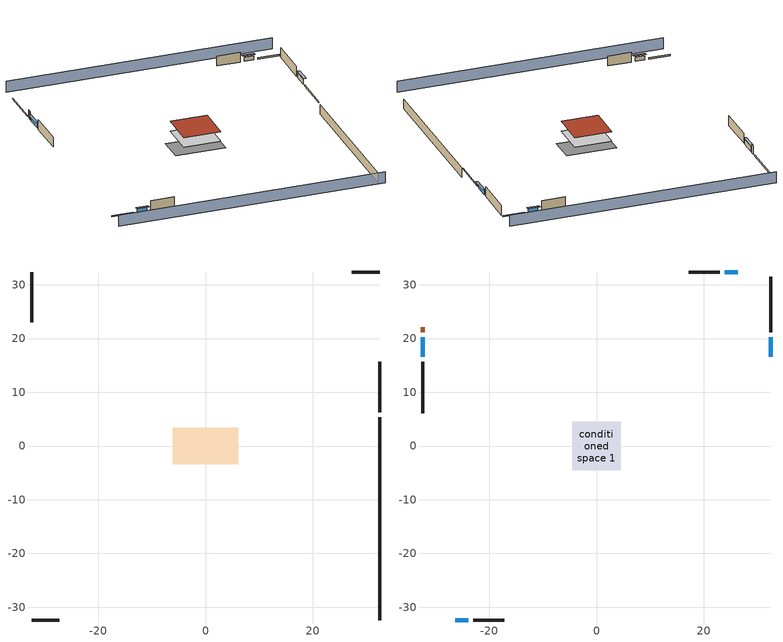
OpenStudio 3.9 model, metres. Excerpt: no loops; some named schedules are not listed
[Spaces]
basement - unconditioned 1
 floor foundation (Slab1 construction): -6.07,-3.37 -6.07,3.37 6.07,3.37 6.07,-3.37 z-2.13
 wall outside (RimJoist1 construction): 32.4,6.29 32.4,15.65 z0.3:0.61
 wall outside (RimJoist2 construction): -32.4,-32.4 -27.19,-32.4 z0.3:0.61
 wall outside (RimJoist3 construction): -32.4,32.4 -32.4,23.04 z0.3:0.61
 wall outside (RimJoist4 construction): 32.4,32.4 27.19,32.4 z0.3:0.61
 wall foundation (FoundationWall1 construction): 32.4,-32.4 32.4,5.37 z-2.13:0.3
conditioned space 1
 floor to basement - unconditioned 1 (Floor1 construction): -4.52,-4.52 -4.52,4.52 4.52,4.52 4.52,-4.52 z0.3
 wall outside (Wall1 construction): 32.4,21.15 32.4,31.47 z0.3:2.74
 wall outside (Wall2 construction): -22.95,-32.4 -17.22,-32.4 z0.3:2.74
 wall outside (Wall3 construction): -32.4,15.7 -32.4,6.14 z0.3:2.74
 wall outside (Wall4 construction): 22.95,32.4 17.22,32.4 z0.3:2.74
 wall outside (AdiabaticWallConstruction): 32.4,16.58 32.4,20.22 / -32.4,20.27 -32.4,16.63 z0.3:1.52; -26.26,-32.4 -23.88,-32.4 / 26.26,32.4 23.88,32.4 z0.3:1.34
 wall outside (AdiabaticWallConstruction 1): -32.4,22.11 -32.4,21.2 z0.3:2.34
 window (WindowConstruction): 32.4,16.58 32.4,20.22 z0.3:1.52
 window (WindowConstruction 1): -26.26,-32.4 -23.88,-32.4 z0.3:1.34
 window (WindowConstruction 2): -32.4,20.27 -32.4,16.63 z0.3:1.52
 window (WindowConstruction 3): 26.26,32.4 23.88,32.4 z0.3:1.34
 door (Door): -32.4,22.11 -32.4,21.2 z0.3:2.34
 roof outside (Roof1 construction): -4.52,4.52 -4.52,-4.52 4.52,-4.52 4.52,4.52 z2.74
shading: 32.4,36.97 -32.4,36.97 / -32.4,-36.97 32.4,-36.97 z0:2.74; 32.4,20.53 32.4,16.28 33.01,16.28 33.01,20.53 z1.83; -23.58,-32.4 -26.56,-32.4 -26.56,-33.01 -23.58,-33.01 z1.65; -32.4,16.32 -32.4,20.57 -33.01,20.57 -33.01,16.32 z1.83; 23.58,32.4 26.56,32.4 26.56,33.01 23.58,33.01 z1.65
[Site]
Portland Intl Arpt_OR: Latitude {deg}=45.59; Longitude {deg}=-122.6; Time Zone {hr}=-8; Elevation {m}=33; Terrain=Suburbs; Keep Site Location Information=Yes
[Site:GroundTemperature:Shallow]
10.2558, 8.96328, 8.85977, 9.47314, 11.9355, 14.3863, 16.5111, 17.8571, 17.9714, 16.8767, 14.8061, 12.4304
[Site:WaterMainsTemperature]
Calculation Method=Schedule; Temperature Schedule=mains temperature schedule
[Building]
Building 1
[Material] Roughness=Rough
Name | Thickness {m} | Conductivity {W/m-K} | Density {kg/m3} | Specific Heat {J/kg-K} | Thermal Absorptance | Solar Absorptance | Visible Absorptance
asphalt or fiberglass shingles | 0.00635 | 0.162714 | 1121.4 | 1465.45 | 0.9 | 0.85 | 0.85
roof rigid ins | 0.051816 | 0.029427 | 32.04 | 1214.23 | 0.9 | 0.7 | 0.7
osb sheathing 0.75 in. | 0.01905 | 0.115458 | 512.64 | 1214.23 | 0.9 | 0.7 | 0.7
roof stud and cavity | 0.2032 | 0.133729 | 78.34581 | 1123.46 | 0.9 | 0.7 | 0.7
gypsum board | 0.0127 | 0.160291 | 801 | 837.4 | 0.9 | 0.6 | 0.6
wood siding | 0.0254 | 0.102417 | 544.68 | 1172.36 | 0.9 | 0.85 | 0.85
osb sheathing 0.5 in. | 0.0127 | 0.115458 | 512.64 | 1214.23 | 0.9 | 0.7 | 0.7
wall stud and cavity | 0.1397 | 0.550994 | 139.0536 | 1170.24 | 0.9 | 0.7 | 0.7
rim joist stud and cavity | 0.0508 | 0.178688 | 50.32683 | 1063.81 | 0.9 | 0.6 | 0.6
floor stud and cavity | 0.1397 | 0.923637 | 92.3553 | 1139.71 | 0.9 | 0.7 | 0.7
floor covering | 0.0127 | 0.0433444 | 54.468 | 1339.84 | 0.9 | 0.6 | 0.6
concrete 8.0 in. | 0.2032 | 1.803125 | 2242.8 | 837.4 | 0.9 | 0.7 | 0.7
concrete 4.0 in. | 0.1016 | 1.803125 | 2242.8 | 837.4 | 0.9 | 0.7 | 0.7
wood siding 1; wood siding 2 | 0.0254 | 0.102417 | 544.68 | 1172.36
wall rigid ins | 0.512978 | 0.029427 | 32.04 | 1214.23 | 0.9 | 0.7 | 0.7
wall stud and cavity 1 | 0.0889 | 0.380278 | 52.3479 | 1209.89 | 0.9 | 0.7 | 0.7
door material | 0.04445 | 0.0612267 | 512.64 | 1214.23 | 0.9 | 0.7 | 0.7
wall stud and cavity 2 | 0.0889 | 0.391764 | 83.0341 | 1211.67 | 0.9 | 0.7 | 0.7
furniture material conditioned space 1; furniture material basement - unconditioned 1 | 0.1524 | 0.115458 | 640.8 | 1214.23 | 0.9 | 0.6 | 0.6
[Construction]
Roof1 construction: asphalt or fiberglass shingles, roof rigid ins, osb sheathing 0.75 in., roof stud and cavity, gypsum board
Wall1 construction; Wall2 construction; Wall3 construction; Wall4 construction: wood siding, osb sheathing 0.5 in., wall stud and cavity, gypsum board
RimJoist1 construction; RimJoist2 construction; RimJoist3 construction; RimJoist4 construction: wood siding, rim joist stud and cavity
Floor1 construction: floor stud and cavity, osb sheathing 0.75 in., floor covering
FoundationWall1 construction: concrete 8.0 in.
Slab1 construction: concrete 4.0 in.
WindowConstruction; WindowConstruction 1; WindowConstruction 2; WindowConstruction 3: WindowMaterial
AdiabaticWallConstruction: wood siding 1, wall rigid ins, wall stud and cavity 1, gypsum board
Door: door material
AdiabaticWallConstruction 1: wood siding 2, wall rigid ins, wall stud and cavity 1, gypsum board
PartitionWallConstruction: gypsum board, wall stud and cavity 2, gypsum board
furniture construction conditioned space 1: furniture material conditioned space 1
furniture construction basement - unconditioned 1: furniture material basement - unconditioned 1
[WindowMaterial:SimpleGlazingSystem]
WindowMaterial: U-Factor {W/m2-K}=2.78222; Solar Heat Gain Coefficient=0.56
[ThermalZone] Multiplier=1; Volume {m3}=199.577; Use Ideal Air Loads=No
Name | Thermostat
conditioned space | conditioned space temperature setpoint
basement - unconditioned
[Sizing:Zone]
basement - unconditioned: Zone Cooling Design Supply Air Temperature Input Method=SupplyAirTemperature; Zone Cooling Design Supply Air Temperature {C}=14; Zone Cooling Design Supply Air Temperature Difference {deltaC}=11.11; Zone Heating Design Supply Air Temperature Input Method=SupplyAirTemperature; Zone Heating Design Supply Air Temperature {C}=40; Zone Heating Design Supply Air Temperature Difference {deltaC}=11.11; Zone Cooling Design Supply Air Humidity Ratio {kg-H2O/kg-air}=0.0085; Zone Heating Design Supply Air Humidity Ratio {kg-H2O/kg-air}=0.008; Cooling Design Air Flow Method=DesignDay; Heating Design Air Flow Method=DesignDay; Account for Dedicated Outdoor Air System=No; Dedicated Outdoor Air System Control Strategy=NeutralSupplyAir; Dedicated Outdoor Air Low Setpoint Temperature for Design {C}=autosize; Dedicated Outdoor Air High Setpoint Temperature for Design {C}=autosize; Zone Load Sizing Method=Sensible Load Only No Latent Load; Zone Latent Cooling Design Supply Air Humidity Ratio Input Method=HumidityRatioDifference; Zone Cooling Design Supply Air Humidity Ratio Difference {kgWater/kgDryAir}=0.005; Zone Latent Heating Design Supply Air Humidity Ratio Input Method=HumidityRatioDifference; Zone Humidification Design Supply Air Humidity Ratio Difference {kgWater/kgDryAir}=0.005; Sizing Option=Coincident
[Space] Volume {m3}=199.577
Name | Thermal Zone
conditioned space 1 | conditioned space
basement - unconditioned 1 | basement - unconditioned
[ThermostatSetpoint:DualSetpoint]
conditioned space temperature setpoint: Heating Setpoint Temperature Schedule=heating setpoint; Cooling Setpoint Temperature Schedule=cooling setpoint; Temperature Difference Between Cutout And Setpoint {deltaC}=0
[Foundation:Kiva]
Foundation Kiva 1: Initial Indoor Air Temperature {C}=9.52053; Wall Height Above Grade {m}=0.3048; Wall Depth Below Slab {m}=0.2032
[Foundation:Kiva:Settings]
Soil Conductivity {W/m-K}=1.3848; Soil Density {kg/m3}=1842.3; Soil Specific Heat {J/kg-K}=418.7; Ground Solar Absorptivity=0.9; Ground Thermal Absorptivity=0.9; Ground Surface Roughness {m}=0.03; Far-Field Width {m}=40; Deep-Ground Boundary Condition=ZeroFlux; Deep-Ground Depth {m}=40; Minimum Cell Dimension {m}=0.2; Maximum Cell Growth Coefficient=3; Simulation Timestep=Timestep
[SurfaceProperty:ExposedFoundationPerimeter]
Slab1: Exposed Perimeter Calculation Method=TotalExposedPerimeter; Total Exposed Perimeter {m}=37.76472
[SurfaceProperty:IncidentSolarMultiplier] Incident Solar Multiplier=1; Incident Solar Multiplier Schedule=trans schedule winter=0.85 summer=0.7
Window1; Window2; Window3; Window4
[InternalMass:Definition] Design Level Calculation Method=SurfaceArea
Name | Construction | Surface Area {m2}
partition wall mass | PartitionWallConstruction | 81.84758
furniture mass conditioned space 1 | furniture construction conditioned space 1 | 32.73903
furniture mass basement - unconditioned 1 | furniture construction basement - unconditioned 1 | 32.73903
[InternalMass] Multiplier=1
Name | Internal Mass Definition | Space or SpaceType
partition wall mass | partition wall mass | conditioned space 1
furniture mass conditioned space 1 | furniture mass conditioned space 1 | conditioned space 1
furniture mass basement - unconditioned 1 | furniture mass basement - unconditioned 1 | basement - unconditioned 1
[EnergyManagementSystem:Sensor]
Name | Output Variable or Output Meter Index Key | Output Variable or Output Meter
water_heater_T_set | water heater setpoint | Schedule Value
out_pb_s |  | Site Outdoor Air Barometric Pressure
out_wt_s |  | Site Outdoor Air Humidity Ratio
site_vw_s |  | Site Wind Speed
cool_season | cooling season schedule | Schedule Value
natural_vent_s | natural vent schedule | Schedule Value
htg_sp_s; htg_sp_s_1 | heating setpoint | Schedule Value
clg_sp_s; clg_sp_s_1 | cooling setpoint | Schedule Value
mech_vent_range_fan_0_sch_s | mech vent range fan 0 schedule | Schedule Value
mech_vent_bath_fan_0_sch_s | mech vent bath fan 0 schedule | Schedule Value
clothes_dryer_exhaust_0_sch_s | clothes_dryer | Schedule Value
htg_load_cond |  | Heating:EnergyTransfer:Zone:CONDITIONED SPACE
clg_load_cond |  | Cooling:EnergyTransfer:Zone:CONDITIONED SPACE
s_conv | Floor1 | Surface Inside Face Convection Heat Gain Energy
s_ig | Floor1 | Surface Inside Face Internal Gains Radiation Heat Gain Energy
s_sol | Floor1 | Surface Inside Face Solar Radiation Heat Gain Energy
s_lgt | Floor1 | Surface Inside Face Lights Radiation Heat Gain Energy
s_surf | Floor1 | Surface Inside Face Net Surface Thermal Radiation Heat Gain Energy
s_conv_1 | Roof1 | Surface Inside Face Convection Heat Gain Energy
s_ig_1 | Roof1 | Surface Inside Face Internal Gains Radiation Heat Gain Energy
s_sol_1 | Roof1 | Surface Inside Face Solar Radiation Heat Gain Energy
s_lgt_1 | Roof1 | Surface Inside Face Lights Radiation Heat Gain Energy
s_surf_1 | Roof1 | Surface Inside Face Net Surface Thermal Radiation Heat Gain Energy
ss_sol | Door1 | Surface Inside Face Solar Radiation Heat Gain Energy
ss_lgt | Door1 | Surface Inside Face Lights Radiation Heat Gain Energy
ss_conv | Door1 | Surface Inside Face Convection Heat Gain Energy
ss_ig | Door1 | Surface Inside Face Internal Gains Radiation Heat Gain Energy
ss_surf | Door1 | Surface Inside Face Net Surface Thermal Radiation Heat Gain Energy
ss_conv_1 | Window1 | Surface Inside Face Convection Heat Gain Energy
ss_ig_1 | Window1 | Surface Inside Face Internal Gains Radiation Heat Gain Energy
ss_surf_1 | Window1 | Surface Inside Face Net Surface Thermal Radiation Heat Gain Energy
ss_trans_in | Window1 | Surface Window Transmitted Solar Radiation Rate
ss_back_out | Window1 | Surface Window Shortwave from Zone Back Out Window Heat Transfer Rate
ss_trans_out | Window1 | Surface Inside Face Initial Transmitted Diffuse Transmitted Out Window Solar Radiation Rate
ss_conv_2 | Window2 | Surface Inside Face Convection Heat Gain Energy
ss_ig_2 | Window2 | Surface Inside Face Internal Gains Radiation Heat Gain Energy
ss_surf_2 | Window2 | Surface Inside Face Net Surface Thermal Radiation Heat Gain Energy
ss_trans_in_1 | Window2 | Surface Window Transmitted Solar Radiation Rate
ss_back_out_1 | Window2 | Surface Window Shortwave from Zone Back Out Window Heat Transfer Rate
ss_trans_out_1 | Window2 | Surface Inside Face Initial Transmitted Diffuse Transmitted Out Window Solar Radiation Rate
ss_conv_3 | Window3 | Surface Inside Face Convection Heat Gain Energy
ss_ig_3 | Window3 | Surface Inside Face Internal Gains Radiation Heat Gain Energy
ss_surf_3 | Window3 | Surface Inside Face Net Surface Thermal Radiation Heat Gain Energy
ss_trans_in_2 | Window3 | Surface Window Transmitted Solar Radiation Rate
ss_back_out_2 | Window3 | Surface Window Shortwave from Zone Back Out Window Heat Transfer Rate
ss_trans_out_2 | Window3 | Surface Inside Face Initial Transmitted Diffuse Transmitted Out Window Solar Radiation Rate
ss_conv_4 | Window4 | Surface Inside Face Convection Heat Gain Energy
ss_ig_4 | Window4 | Surface Inside Face Internal Gains Radiation Heat Gain Energy
ss_surf_4 | Window4 | Surface Inside Face Net Surface Thermal Radiation Heat Gain Energy
ss_trans_in_3 | Window4 | Surface Window Transmitted Solar Radiation Rate
ss_back_out_3 | Window4 | Surface Window Shortwave from Zone Back Out Window Heat Transfer Rate
ss_trans_out_3 | Window4 | Surface Inside Face Initial Transmitted Diffuse Transmitted Out Window Solar Radiation Rate
s_conv_2 | Wall1 | Surface Inside Face Convection Heat Gain Energy
s_ig_2 | Wall1 | Surface Inside Face Internal Gains Radiation Heat Gain Energy
s_sol_2 | Wall1 | Surface Inside Face Solar Radiation Heat Gain Energy
s_lgt_2 | Wall1 | Surface Inside Face Lights Radiation Heat Gain Energy
s_surf_2 | Wall1 | Surface Inside Face Net Surface Thermal Radiation Heat Gain Energy
s_conv_3 | Wall2 | Surface Inside Face Convection Heat Gain Energy
s_ig_3 | Wall2 | Surface Inside Face Internal Gains Radiation Heat Gain Energy
s_sol_3 | Wall2 | Surface Inside Face Solar Radiation Heat Gain Energy
s_lgt_3 | Wall2 | Surface Inside Face Lights Radiation Heat Gain Energy
s_surf_3 | Wall2 | Surface Inside Face Net Surface Thermal Radiation Heat Gain Energy
s_conv_4 | Wall3 | Surface Inside Face Convection Heat Gain Energy
s_ig_4 | Wall3 | Surface Inside Face Internal Gains Radiation Heat Gain Energy
s_sol_4 | Wall3 | Surface Inside Face Solar Radiation Heat Gain Energy
s_lgt_4 | Wall3 | Surface Inside Face Lights Radiation Heat Gain Energy
s_surf_4 | Wall3 | Surface Inside Face Net Surface Thermal Radiation Heat Gain Energy
s_conv_5 | Wall4 | Surface Inside Face Convection Heat Gain Energy
s_ig_5 | Wall4 | Surface Inside Face Internal Gains Radiation Heat Gain Energy
s_sol_5 | Wall4 | Surface Inside Face Solar Radiation Heat Gain Energy
s_lgt_5 | Wall4 | Surface Inside Face Lights Radiation Heat Gain Energy
s_surf_5 | Wall4 | Surface Inside Face Net Surface Thermal Radiation Heat Gain Energy
im_conv | furniture mass conditioned space 1 | Surface Inside Face Convection Heat Gain Energy
im_ig | furniture mass conditioned space 1 | Surface Inside Face Internal Gains Radiation Heat Gain Energy
im_sol | furniture mass conditioned space 1 | Surface Inside Face Solar Radiation Heat Gain Energy
im_lgt | furniture mass conditioned space 1 | Surface Inside Face Lights Radiation Heat Gain Energy
im_surf | furniture mass conditioned space 1 | Surface Inside Face Net Surface Thermal Radiation Heat Gain Energy
im_conv_1 | partition wall mass | Surface Inside Face Convection Heat Gain Energy
im_ig_1 | partition wall mass | Surface Inside Face Internal Gains Radiation Heat Gain Energy
im_sol_1 | partition wall mass | Surface Inside Face Solar Radiation Heat Gain Energy
im_lgt_1 | partition wall mass | Surface Inside Face Lights Radiation Heat Gain Energy
im_surf_1 | partition wall mass | Surface Inside Face Net Surface Thermal Radiation Heat Gain Energy
airflow_gain | infil flow | Infiltration Sensible Heat Gain Energy
airflow_loss | infil flow | Infiltration Sensible Heat Loss Energy
airflow_gain_1 | natural vent flow | Infiltration Sensible Heat Gain Energy
airflow_loss_1 | natural vent flow | Infiltration Sensible Heat Loss Energy
airflow_gain_2 | whole house fan flow | Infiltration Sensible Heat Gain Energy
airflow_loss_2 | whole house fan flow | Infiltration Sensible Heat Loss Energy
mv_conv | mech vent bath fan 0 | Electric Equipment Convective Heating Energy
mv_rad | mech vent bath fan 0 | Electric Equipment Radiant Heating Energy
mv_conv_1 | mech vent house fan | Electric Equipment Convective Heating Energy
mv_rad_1 | mech vent house fan | Electric Equipment Radiant Heating Energy
mv_conv_2 | mech vent house fan cfis | Electric Equipment Convective Heating Energy
mv_rad_2 | mech vent house fan cfis | Electric Equipment Radiant Heating Energy
mv_conv_3 | mech vent range fan 0 | Electric Equipment Convective Heating Energy
mv_rad_3 | mech vent range fan 0 | Electric Equipment Radiant Heating Energy
mv_conv_4 | mech vent house fan latent load | Other Equipment Convective Heating Energy
mv_rad_4 | mech vent house fan latent load | Other Equipment Radiant Heating Energy
mv_conv_5 | mech vent house fan sensible load | Other Equipment Convective Heating Energy
mv_rad_5 | mech vent house fan sensible load | Other Equipment Radiant Heating Energy
ig_lgt_conv | interior lighting | Lights Convective Heating Energy
ig_lgt_rad | interior lighting | Lights Radiant Heating Energy
ig_lgt_vis | interior lighting | Lights Visible Radiation Heating Energy
ig_ee_conv | clothes dryer | Electric Equipment Convective Heating Energy
ig_ee_rad | clothes dryer | Electric Equipment Radiant Heating Energy
ig_ee_conv_1 | clothes washer | Electric Equipment Convective Heating Energy
ig_ee_rad_1 | clothes washer | Electric Equipment Radiant Heating Energy
ig_ee_conv_2 | cooking range | Electric Equipment Convective Heating Energy
ig_ee_rad_2 | cooking range | Electric Equipment Radiant Heating Energy
ig_ee_conv_3 | dishwasher | Electric Equipment Convective Heating Energy
ig_ee_rad_3 | dishwasher | Electric Equipment Radiant Heating Energy
ig_ee_conv_4 | fridge | Electric Equipment Convective Heating Energy
ig_ee_rad_4 | fridge | Electric Equipment Radiant Heating Energy
ig_ee_conv_5 | misc plug loads | Electric Equipment Convective Heating Energy
ig_ee_rad_5 | misc plug loads | Electric Equipment Radiant Heating Energy
ig_ee_conv_6 | misc tv | Electric Equipment Convective Heating Energy
ig_ee_rad_6 | misc tv | Electric Equipment Radiant Heating Energy
ig_ee_conv_7 | whole house fan | Electric Equipment Convective Heating Energy
ig_ee_rad_7 | whole house fan | Electric Equipment Radiant Heating Energy
ig_oe_conv | clothes dryer 1 | Other Equipment Convective Heating Energy
ig_oe_rad | clothes dryer 1 | Other Equipment Radiant Heating Energy
ig_oe_conv_1 | cooking range 1 | Other Equipment Convective Heating Energy
ig_oe_rad_1 | cooking range 1 | Other Equipment Radiant Heating Energy
ig_oe_conv_2 | general water use latent | Other Equipment Convective Heating Energy
ig_oe_rad_2 | general water use latent | Other Equipment Radiant Heating Energy
ig_oe_conv_3 | general water use sensible | Other Equipment Convective Heating Energy
ig_oe_rad_3 | general water use sensible | Other Equipment Radiant Heating Energy
ig_oe_conv_4 | water heater energy adjustment1 | Other Equipment Convective Heating Energy
ig_oe_rad_4 | water heater energy adjustment1 | Other Equipment Radiant Heating Energy
ig_oe_conv_5 | water heater lat | Other Equipment Convective Heating Energy
ig_oe_rad_5 | water heater lat | Other Equipment Radiant Heating Energy
ig_oe_conv_6 | water heater sens | Other Equipment Convective Heating Energy
ig_oe_rad_6 | water heater sens | Other Equipment Radiant Heating Energy
ig_ppl_conv | occupants | People Convective Heating Energy
ig_ppl_rad | occupants | People Radiant Heating Energy
[EnergyManagementSystem:Program]
room_ac_supply_fan_disaggregate_program: Set room_ac_supply_fan_clg = 0; If room_ac_clg_coil_s > 0; Set room_ac_supply_fan_clg = room_ac_supply_fan_s; EndIf
water_heater_InletAir: Set water_heater_Tamb_act = water_heater_amb_temp; Set water_heater_RHamb_act = 0; Set water_heater_RHamb_act = water_heater_RHamb_act + (water_heater_amb_rh / 100) / 1; Set water_heater_sens_act = (0 - water_heater_sens_cool - (water_heater_tl + water_heater_fan_pwr)) / 1; Set water_heater_lat_act = (0 - water_heater_lat_cool) / 1
water_heater_Control: Set water_heater_HPWHSchedOverride = water_heater_T_set; If (water_heater_amb_temp<5.56) || (water_heater_amb_temp>48.89); Set water_heater_UESchedOverride = water_heater_T_set; Set water_heater_LESchedOverride = water_heater_T_set; Else; Set water_heater_UESchedOverride = water_heater_T_set - 9.0; Set water_heater_LESchedOverride = 0; EndIf
water_heater_hpwh_EC_adj: If WarmupFlag == 0; Set dhw_e_cons = water_heater_tank_energy + water_heater_tank_on_cycle_parasitic + water_heater_tank_off_cycle_parasitic + water_heater_coil_energy + water_heater_fan_energy; Set water_heater_hpwh_ec_adj_act = 0.0 * dhw_e_cons / 1; EndIf
[OtherEquipment:Definition] Design Level Calculation Method=EquipmentLevel
Name | Design Level {W} | Fraction Latent | Fraction Radiant | Fraction Lost
water heater sens; mech vent house fan sensible load | 0 | 0 | 0 | 0
water heater lat; mech vent house fan latent load | 0 | 1 | 0 | 0
water heater energy adjustment1 | 0.01 | 0 | 0 | 1
clothes dryer 2 | 0 | 0.015 | 0.081 | 0.85
cooking range 2 | 4189.44 | 0.16 | 0.384 | 0.2
general water use sensible | -61.6891 | 0 | 0.6 | 0
general water use latent | 62.594 | 1 | 0 | 0
[OtherEquipment] Space or SpaceType=conditioned space 1
Name | Other Equipment Definition | Schedule | Fuel Type
water heater sens | water heater sens | Always On Discrete
water heater lat | water heater lat | Always On Discrete
water heater energy adjustment1 | water heater energy adjustment1 | Always On Discrete | Electricity
clothes dryer 1 | clothes dryer 2 | clothes_dryer | Electricity
cooking range 1 | cooking range 2 | cooking_range | Propane
general water use sensible | general water use sensible | general water use schedule
general water use latent | general water use latent | general water use schedule
mech vent house fan sensible load | mech vent house fan sensible load | Always On Discrete
mech vent house fan latent load | mech vent house fan latent load | Always On Discrete
[ElectricEquipment:Definition] Design Level Calculation Method=EquipmentLevel
Name | Design Level {W} | Fraction Latent | Fraction Radiant | Fraction Lost
clothes washer | 291.509 | 0.03 | 0.162 | 0.7
clothes dryer | 3331.11 | 0.015 | 0.081 | 0.85
dishwasher | 1089.13 | 0.3 | 0.18 | 0.4
fridge | 51.9007 | 0 | 0.6 | 0
cooking range | 142.95 | 0.16 | 0.384 | 0.2
misc tv | 878.95 | 0 | 0.6 | 0
misc plug loads | 636.446 | 0.021 | 0.558 | 0.049
whole house fan; mech vent house fan | 0 | 0 | 0 | 1
mech vent house fan cfis | 0 | 0 | 0 | 0
mech vent range fan 0 | 30 | 0 | 0 | 1
mech vent bath fan 0 | 15 | 0 | 0 | 1
[ElectricEquipment] Space or SpaceType=conditioned space 1
Name | Electric Equipment Definition | Schedule
clothes washer | clothes washer | clothes_washer
clothes dryer | clothes dryer | clothes_dryer
dishwasher | dishwasher | dishwasher
fridge | fridge | fridge schedule
cooking range | cooking range | cooking_range
misc tv | misc tv | plug_loads_tv
misc plug loads | misc plug loads | plug_loads_other
whole house fan | whole house fan | Always On Discrete
mech vent house fan | mech vent house fan | mech vent house fan schedule
mech vent house fan cfis | mech vent house fan cfis | mech vent house fan cfis schedule
mech vent range fan 0 | mech vent range fan 0 | mech vent range fan 0 schedule
mech vent bath fan 0 | mech vent bath fan 0 | mech vent bath fan 0 schedule
[WaterUse:Equipment:Definition]
Name | Peak Flow Rate {m3/s}
clothes washer | 3.45304e-06
dishwasher | 9.09546e-06
[Lights:Definition]
interior lighting: Design Level Calculation Method=LightingLevel; Lighting Level {W}=672.014; Fraction Radiant=0.6; Fraction Visible=0.2; Return Air Fraction=0
[Lights]
interior lighting: Lights Definition=interior lighting; Space or SpaceType=conditioned space 1; Schedule=lighting_interior; Fraction Replaceable=1
[Exterior:Lights:Definition]
exterior lighting: Design Level {W}=33.1512
[Exterior:Lights]
exterior lighting: Exterior Lights Definition=exterior lighting; Schedule=exterior lighting schedule
[People:Definition]
occupants: Number of People Calculation Method=People; Number of People {people}=3; Fraction Radiant=0.314171; Sensible Heat Fraction=0.56303; Carbon Dioxide Generation Rate {m3/s-W}=0; Enable ASHRAE 55 Comfort Warnings=No; Mean Radiant Temperature Calculation Type=EnclosureAveraged
[People]
occupants: People Definition=occupants; Space or SpaceType=conditioned space 1; Number of People Schedule=occupants; Activity Level Schedule=occupants activity schedule; Multiplier=1
[SpaceInfiltration:DesignFlowRate] Schedule=Always On Discrete
Name | Space or SpaceType | Design Flow Rate Calculation Method | Design Flow Rate {m3/s} | Air Changes per Hour {1/hr} | Constant Term Coefficient | Temperature Term Coefficient | Velocity Term Coefficient | Velocity Squared Term Coefficient
natural vent flow; whole house fan flow; infil flow | conditioned space 1 | Flow/Space | 0
infil basement - unconditioned 1 | basement - unconditioned 1 | AirChanges/Hour |  | 0.1 | 1 | 0 | 0 | 0
